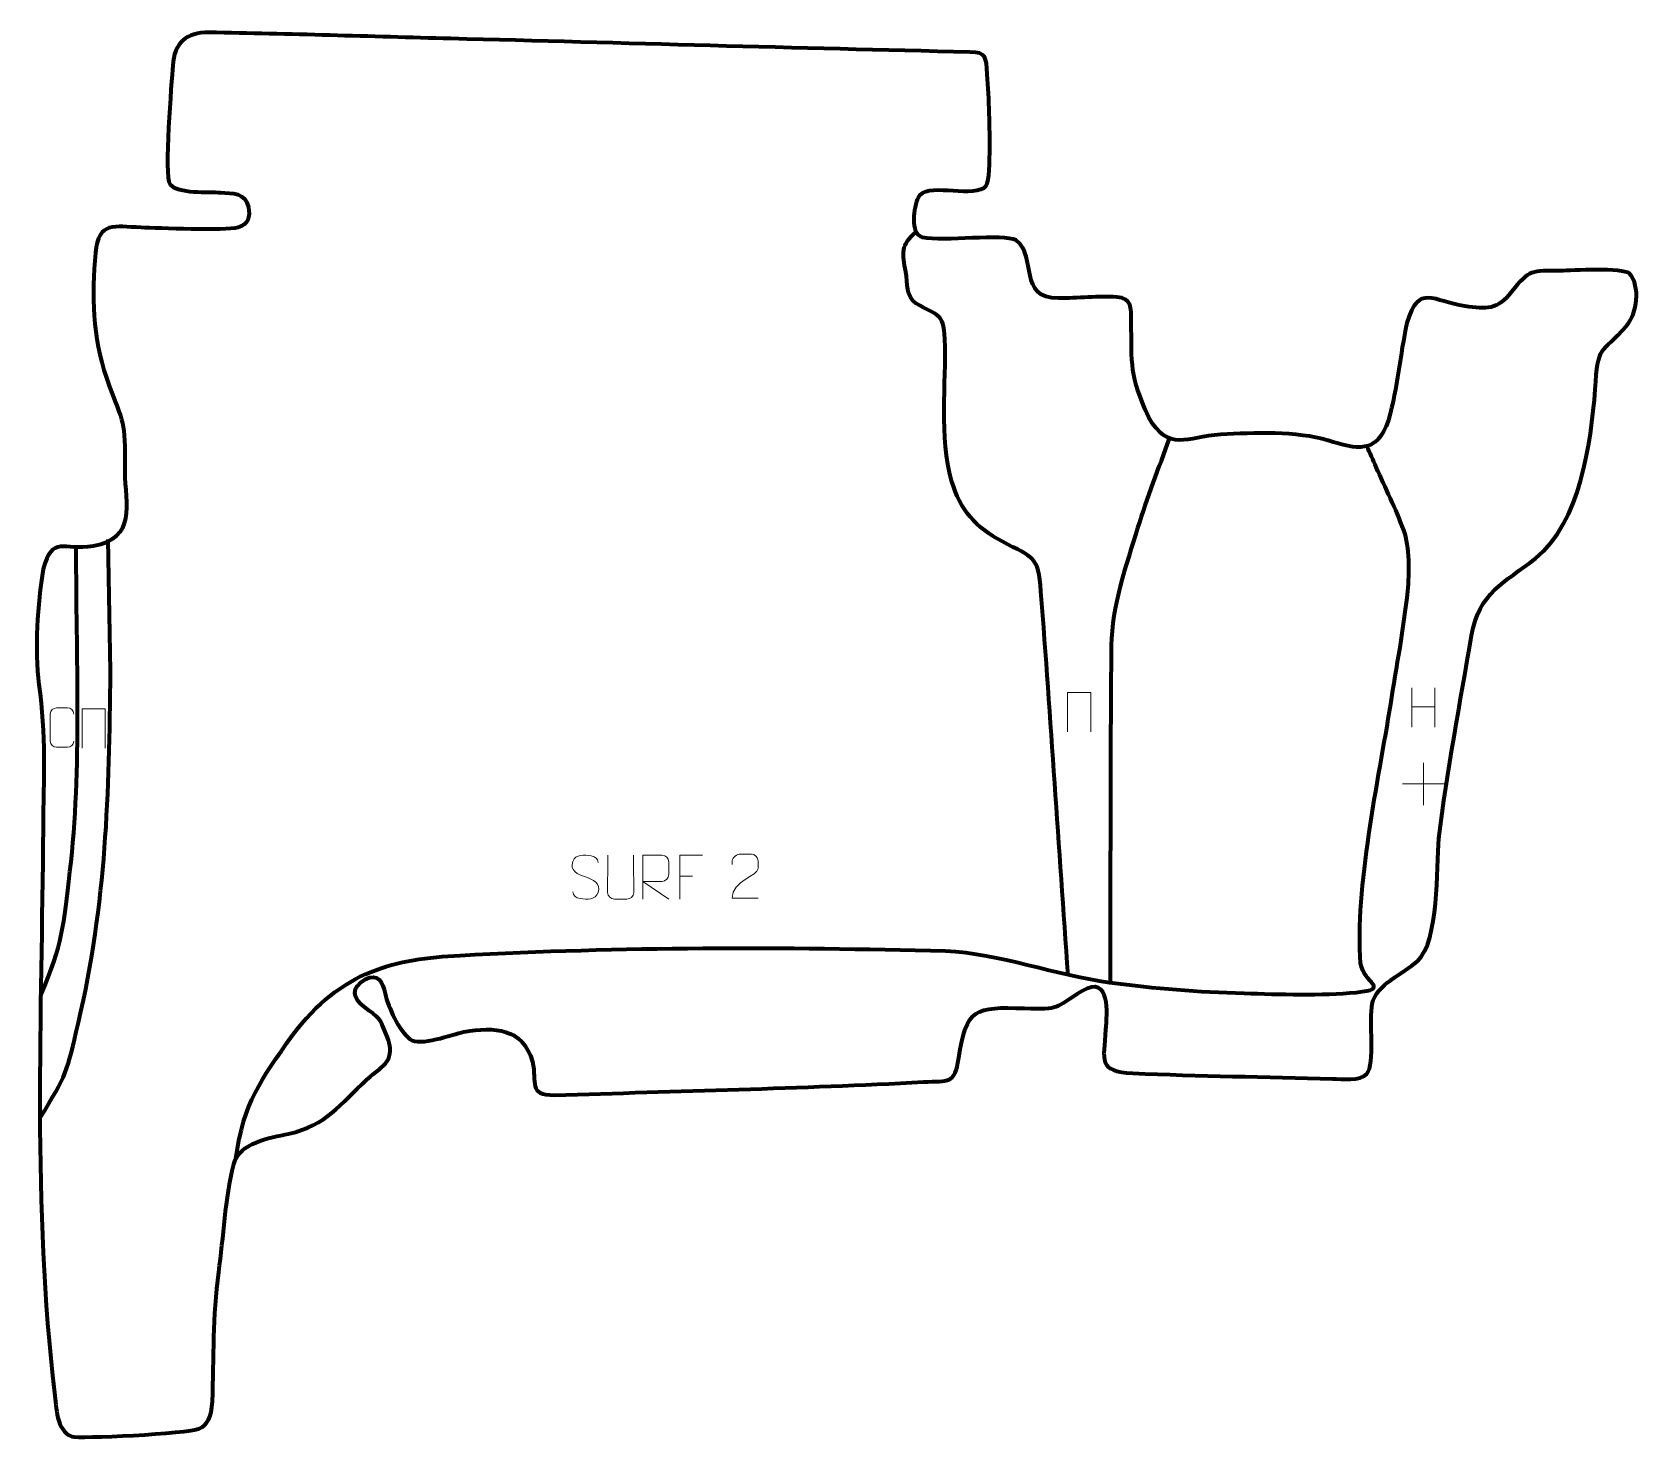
# Model space of a CAD drawing. Header units: millimetres. Extents: x 1053 to 1967, y 79 to 878.
import ezdxf

# ---------------------------------------------------------------- set-up
doc = ezdxf.new("R2010")
doc.units = ezdxf.units.MM
doc.header["$MEASUREMENT"] = 0
doc.layers.add('layer 2', color=7, linetype='Continuous')
doc.layers.add('layer 3', color=7, linetype='Continuous')

msp = doc.modelspace()

# ---------------------------------------------------------------- linework, layer by layer
at = {"layer": 'layer 2', "color": 142, "lineweight": 158}
for points, knots in [([(1641.4556, 342.2206), (1636.228, 414.8505), (1631.6601, 487.5711), (1626.0109, 560.1632), (1626.0109, 560.1632), (1624.4399, 580.9159), (1621.9283, 578.9675), (1604.122, 588.4718), (1604.122, 588.4718), (1589.0182, 596.5336), (1580.1722, 606.2291), (1575.3022, 623.0136), (1575.3022, 623.0136), (1568.1252, 647.7493), (1572.3451, 678.0166), (1571.4414, 703.6182), (1571.4414, 703.6182), (1570.8941, 719.1251), (1566.7854, 716.501), (1555.1703, 723.7744), (1555.1703, 723.7744), (1549.1815, 727.9663), (1550.5194, 734.8805), (1549.2456, 741.7639), (1549.2456, 741.7639), (1547.3449, 752.0349), (1546.1469, 757.1961), (1555.2198, 764.3723)], [0, 0, 0, 0, 0.125, 0.125, 0.125, 0.125, 0.25, 0.25, 0.25, 0.25, 0.375, 0.375, 0.375, 0.375, 0.5, 0.5, 0.5, 0.5, 0.625, 0.625, 0.625, 0.625, 0.75, 0.75, 0.75, 0.75, 1, 1, 1, 1]), ([(1168.6314, 237.7841), (1173.4515, 270.7807), (1182.3712, 281.6445), (1200.8608, 308.1301), (1200.8608, 308.1301), (1228.8073, 345.2802), (1259.3647, 351.4148), (1296.0919, 353.4413), (1296.0919, 353.4413), (1387.1237, 358.464), (1480.6124, 358.3257), (1571.75, 355.9535), (1571.75, 355.9535), (1602.6402, 354.6698), (1633.5932, 342.3537), (1664.9284, 338.1084), (1664.9284, 338.1084), (1691.2857, 334.5973), (1714.8876, 332.61), (1741.4793, 331.9221), (1741.4793, 331.9221), (1761.2834, 331.3546), (1785.7458, 330.4353), (1805.1298, 332.4146), (1805.1298, 332.4146), (1825.3558, 334.4799), (1809.143, 337.5065), (1807.634, 348.8814), (1807.634, 348.8814), (1804.2815, 391.241), (1817.8384, 452.8751), (1824.6962, 496.1039), (1824.6962, 496.1039), (1828.0317, 517.0636), (1832.2491, 539.4435), (1834.4184, 560.4272), (1834.4184, 560.4272), (1835.4605, 570.5077), (1835.6549, 585.5508), (1832.1009, 595.0455), (1832.1009, 595.0455), (1827.5855, 607.1086), (1821.7278, 618.9854), (1816.4718, 630.7697), (1816.4718, 630.7697), (1814.7129, 634.7572), (1812.9508, 638.7435), (1811.182, 642.7265)], [0, 0, 0, 0, 0.07692308, 0.07692308, 0.07692308, 0.07692308, 0.15384615, 0.15384615, 0.15384615, 0.15384615, 0.23076923, 0.23076923, 0.23076923, 0.23076923, 0.30769231, 0.30769231, 0.30769231, 0.30769231, 0.38461538, 0.38461538, 0.38461538, 0.38461538, 0.46153846, 0.46153846, 0.46153846, 0.46153846, 0.53846154, 0.53846154, 0.53846154, 0.53846154, 0.61538462, 0.61538462, 0.61538462, 0.61538462, 0.69230769, 0.69230769, 0.69230769, 0.69230769, 0.76923077, 0.76923077, 0.76923077, 0.76923077, 0.84615385, 0.84615385, 0.84615385, 0.84615385, 1, 1, 1, 1]), ([(1665.4957, 338.1596), (1665.7387, 401.9194), (1665.4543, 465.7267), (1666.1847, 529.478), (1666.1847, 529.478), (1666.4385, 551.6327), (1674.5429, 575.1283), (1681.1173, 596.267), (1681.1173, 596.267), (1686.4529, 613.4228), (1692.929, 630.2339), (1699.1185, 647.0956)], [0, 0, 0, 0, 0.25, 0.25, 0.25, 0.25, 0.5, 0.5, 0.5, 0.5, 1, 1, 1, 1]), ([(1057.3556, 260.8568), (1072.8316, 286.2731), (1072.4023, 285.8236), (1079.2347, 315.2311), (1079.2347, 315.2311), (1095.1853, 383.733), (1096.7676, 444.7514), (1097.4711, 514.8611), (1097.4711, 514.8611), (1097.4711, 514.8611), (1096.1478, 589.6061), (1096.1478, 589.6061)], [0, 0, 0, 0, 0.25, 0.25, 0.25, 0.25, 0.5, 0.5, 0.5, 0.5, 1, 1, 1, 1]), ([(1057.8203, 330.8467), (1070.5771, 360.2391), (1070.6392, 369.9204), (1074.4066, 401.0649), (1074.4066, 401.0649), (1081.4078, 458.9437), (1077.8054, 524.5133), (1078.0394, 583.8253), (1078.0394, 583.8253), (1078.0394, 583.8253), (1078.0453, 585.3215), (1078.0453, 585.3215)], [0, 0, 0, 0, 0.25, 0.25, 0.25, 0.25, 0.5, 0.5, 0.5, 0.5, 1, 1, 1, 1])]:
    msp.add_open_spline(points, degree=3, knots=knots, dxfattribs=at)
at = {"layer": 'layer 2', "color": 250, "lineweight": 9}
for points, knots in [([(1641.1686, 480.347), (1641.1686, 480.347), (1641.1686, 502.6973), (1641.1686, 502.6973), (1641.1686, 502.6973), (1641.1686, 502.6973), (1654.2869, 502.6973), (1654.2869, 502.6973), (1654.2869, 502.6973), (1654.2869, 502.6973), (1654.2869, 480.347), (1654.2869, 480.347)], [0, 0, 0, 0, 0.25, 0.25, 0.25, 0.25, 0.5, 0.5, 0.5, 0.5, 1, 1, 1, 1]), ([(1076.5331, 475.0868), (1076.4079, 473.0058), (1074.9057, 471.6806), (1072.982, 471.6709), (1072.982, 471.6709), (1070.8934, 471.6712), (1068.8048, 471.6712), (1066.7165, 471.6709), (1066.7165, 471.6709), (1064.9923, 471.5765), (1063.2259, 473.2644), (1063.2359, 475.0712), (1063.2359, 475.0712), (1063.2363, 480.2394), (1063.2363, 485.4071), (1063.2359, 490.5745), (1063.2359, 490.5745), (1063.2397, 492.4896), (1064.8042, 494.0295), (1066.7321, 494.0174), (1066.7321, 494.0174), (1068.8151, 494.0174), (1070.8986, 494.0174), (1072.982, 494.0174), (1072.982, 494.0174), (1074.7255, 494.0492), (1076.5092, 492.7133), (1076.5331, 490.5299)], [0, 0, 0, 0, 0.125, 0.125, 0.125, 0.125, 0.25, 0.25, 0.25, 0.25, 0.375, 0.375, 0.375, 0.375, 0.5, 0.5, 0.5, 0.5, 0.625, 0.625, 0.625, 0.625, 0.75, 0.75, 0.75, 0.75, 1, 1, 1, 1]), ([(1081.3647, 471.0935), (1081.3647, 471.0935), (1081.3647, 493.4438), (1081.3647, 493.4438), (1081.3647, 493.4438), (1081.3647, 493.4438), (1094.483, 493.4438), (1094.483, 493.4438), (1094.483, 493.4438), (1094.483, 493.4438), (1094.483, 471.0935), (1094.483, 471.0935)], [0, 0, 0, 0, 0.25, 0.25, 0.25, 0.25, 0.5, 0.5, 0.5, 0.5, 1, 1, 1, 1]), ([(1367.2809, 398.0403), (1363.0326, 399.5107), (1358.1245, 401.3065), (1360.1296, 406.8268), (1360.1296, 406.8268), (1361.6331, 410.9667), (1366.8467, 410.5782), (1370.4503, 409.9771), (1370.4503, 409.9771), (1373.3109, 409.4999), (1374.1756, 408.2867), (1374.4862, 406.2026)], [0, 0, 0, 0, 0.25, 0.25, 0.25, 0.25, 0.5, 0.5, 0.5, 0.5, 1, 1, 1, 1]), ([(1394.6026, 410.3474), (1394.6022, 404.8079), (1394.698, 394.6061), (1394.6984, 389.0657), (1394.6984, 389.0657), (1394.5586, 386.8262), (1392.8814, 385.4), (1390.7337, 385.3895), (1390.7337, 385.3895), (1388.4018, 385.3899), (1386.0699, 385.3899), (1383.7384, 385.3895), (1383.7384, 385.3895), (1381.8134, 385.288), (1379.8413, 387.1045), (1379.8525, 389.049), (1379.8525, 389.049), (1379.8528, 394.6109), (1379.9482, 404.7863), (1379.9478, 410.3474)], [0, 0, 0, 0, 0.16666667, 0.16666667, 0.16666667, 0.16666667, 0.33333333, 0.33333333, 0.33333333, 0.33333333, 0.5, 0.5, 0.5, 0.5, 0.66666667, 0.66666667, 0.66666667, 0.66666667, 1, 1, 1, 1]), ([(1399.9434, 385.3897), (1399.9434, 385.3897), (1399.9434, 410.3432), (1399.9434, 410.3432), (1399.9434, 410.3432), (1403.5382, 410.3432), (1407.1337, 410.3432), (1410.7289, 410.3432), (1410.7289, 410.3432), (1413.0542, 410.3055), (1414.6115, 408.8155), (1414.6074, 406.4491), (1414.6074, 406.4491), (1414.607, 404.4136), (1414.607, 401.3542), (1414.6074, 399.3182), (1414.6074, 399.3182), (1414.6009, 397.4427), (1412.7886, 395.5009), (1410.7791, 395.4818), (1410.7791, 395.4818), (1410.7791, 395.4818), (1399.9434, 395.4818), (1399.9434, 395.4818), (1399.9434, 395.4818), (1399.9434, 395.4818), (1414.5981, 385.3897), (1414.5981, 385.3897)], [0, 0, 0, 0, 0.125, 0.125, 0.125, 0.125, 0.25, 0.25, 0.25, 0.25, 0.375, 0.375, 0.375, 0.375, 0.5, 0.5, 0.5, 0.5, 0.625, 0.625, 0.625, 0.625, 0.75, 0.75, 0.75, 0.75, 1, 1, 1, 1]), ([(1433.7124, 410.3432), (1433.7124, 410.3432), (1420.8384, 410.3432), (1420.8384, 410.3432), (1420.8384, 410.3432), (1420.8384, 410.3432), (1420.8384, 385.3896), (1420.8384, 385.3896)], [0, 0, 0, 0, 0.33333333, 0.33333333, 0.33333333, 0.33333333, 1, 1, 1, 1]), ([(1465.3779, 385.9764), (1460.4635, 385.9767), (1455.5491, 385.9767), (1450.635, 385.9764), (1450.635, 385.9764), (1450.635, 395.9087), (1465.286, 398.5499), (1465.3779, 402.8602), (1465.3779, 402.8602), (1465.3776, 404.2843), (1465.3776, 405.708), (1465.3779, 407.1313), (1465.3779, 407.1313), (1465.361, 409.2084), (1463.2382, 410.9332), (1461.5672, 410.9505), (1461.5672, 410.9505), (1459.494, 410.9501), (1457.4211, 410.9501), (1455.3487, 410.9505), (1455.3487, 410.9505), (1453.5266, 410.967), (1450.7019, 409.1749), (1450.635, 407.0813), (1450.635, 407.0813), (1450.635, 407.0813), (1450.635, 405.0265), (1450.635, 405.0265)], [0, 0, 0, 0, 0.125, 0.125, 0.125, 0.125, 0.25, 0.25, 0.25, 0.25, 0.375, 0.375, 0.375, 0.375, 0.5, 0.5, 0.5, 0.5, 0.625, 0.625, 0.625, 0.625, 0.75, 0.75, 0.75, 0.75, 1, 1, 1, 1]), ([(1367.2809, 398.0402), (1371.2995, 396.3935), (1376.329, 394.5052), (1374.495, 389.1449), (1374.495, 389.1449), (1373.0352, 384.8785), (1368.1244, 385.1352), (1364.3983, 385.6899), (1364.3983, 385.6899), (1361.6483, 386.0997), (1360.4274, 387.3132), (1360.0494, 389.4254)], [0, 0, 0, 0, 0.25, 0.25, 0.25, 0.25, 0.5, 0.5, 0.5, 0.5, 1, 1, 1, 1])]:
    msp.add_open_spline(points, degree=3, knots=knots, dxfattribs=at)
for points in [[(1836.7526, 505.3503), (1836.7526, 505.3503), (1836.7526, 483.1576), (1836.7526, 483.1576)], [(1849.8683, 505.3503), (1849.8683, 505.3503), (1849.8683, 483), (1849.8683, 483)], [(1836.7701, 494.7079), (1836.7701, 494.7079), (1849.8683, 494.7079), (1849.8683, 494.7079)], [(1843.3104, 462.7724), (1843.3104, 462.7724), (1843.3104, 438.7945), (1843.3104, 438.7945)], [(1831.3215, 450.7834), (1831.3215, 450.7834), (1855.2994, 450.7834), (1855.2994, 450.7834)], [(1420.8384, 398.4635), (1420.8384, 398.4635), (1428.0065, 398.4635), (1428.0065, 398.4635)]]:
    msp.add_open_spline(points, degree=3, dxfattribs=at)
at = {"layer": 'layer 3', "color": 242, "lineweight": 158}
msp.add_open_spline([(1596.8954, 809.4854), (1596.7743, 800.2115), (1596.5641, 791.1359), (1593.8185, 789.4928), (1593.8185, 789.4928), (1584.6274, 783.9924), (1560.7215, 793.0014), (1556.3832, 783.9434), (1556.3832, 783.9434), (1553.9727, 778.9106), (1551.463, 763.2715), (1558.7873, 761.1586), (1558.7873, 761.1586), (1570.7912, 758.8834), (1604.51, 763.4363), (1611.9785, 759.6619), (1611.9785, 759.6619), (1624.1882, 750.2056), (1612.7306, 726.7327), (1636.0011, 726.6864), (1636.0011, 726.6864), (1646.4434, 726.7648), (1659.1018, 727.9661), (1669.1326, 727.4301), (1669.1326, 727.4301), (1677.7261, 726.4799), (1677.2836, 721.5304), (1677.3641, 713.8678), (1677.3641, 713.8678), (1677.4323, 688.9423), (1676.5799, 682.8514), (1687.0923, 659.3087), (1687.0923, 659.3087), (1698.7924, 638.7752), (1708.3832, 648.0871), (1728.23, 649.3152), (1728.23, 649.3152), (1746.8748, 650.3309), (1771.3052, 651.3064), (1789.1453, 645.8592), (1789.1453, 645.8592), (1805.297, 640.9275), (1816.8168, 637.77), (1823.3731, 657.4175), (1823.3731, 657.4175), (1828.8165, 676.524), (1829.8374, 693.9882), (1833.9293, 712.7557), (1833.9293, 712.7557), (1840.4879, 735.3135), (1848.8293, 724.8646), (1866.9136, 722.1737), (1866.9136, 722.1737), (1879.0893, 720.362), (1885.4385, 720.1109), (1893.3573, 730.3026), (1893.3573, 730.3026), (1903.5272, 743.2387), (1904.8492, 742.2231), (1921.0739, 742.3216), (1921.0739, 742.3216), (1927.8932, 742.4662), (1956.2547, 744.1379), (1960.3881, 740.7615), (1960.3881, 740.7615), (1966.8025, 733.1744), (1964.7251, 718.3797), (1958.6212, 711.1073), (1958.6212, 711.1073), (1944.1071, 694.369), (1942.1713, 700.6804), (1940.9462, 674.9606), (1940.9462, 674.9606), (1938.2903, 643.8864), (1932.6667, 599.7233), (1906.9562, 578.867), (1906.9562, 578.867), (1889.2904, 565.1689), (1874.748, 559.4364), (1870.6496, 535.2211), (1870.6496, 535.2211), (1864.1811, 497.0392), (1856.6896, 458.2142), (1852.1226, 419.8055), (1852.1226, 419.8055), (1850.6479, 402.6749), (1852.4032, 361.9092), (1839.8737, 350.0988), (1839.8737, 350.0988), (1831.8658, 342.9783), (1816.2953, 336.6455), (1814.2487, 326.0482), (1814.2487, 326.0482), (1812.3807, 316.3757), (1815.9087, 291.6449), (1811.1818, 286.1518), (1811.1818, 286.1518), (1807.4964, 281.869), (1796.9319, 283.2094), (1791.6877, 283.3621), (1791.6877, 283.3621), (1753.9067, 284.4599), (1715.8281, 284.7865), (1678.1365, 286.4845), (1678.1365, 286.4845), (1658.2223, 287.6762), (1661.5805, 293.4411), (1662.7774, 311.2792), (1662.7774, 311.2792), (1663.3873, 320.1608), (1665.494, 342.9204), (1649.7576, 333.4561), (1649.7576, 333.4561), (1633.0194, 323.3894), (1637.5068, 322.6787), (1616.7614, 323.3814), (1616.7614, 323.3814), (1588.4107, 324.2233), (1583.6547, 323.6277), (1579.3432, 295.1282), (1579.3432, 295.1282), (1577.0366, 279.8808), (1573.8267, 282.2661), (1559.2635, 281.5082), (1559.2635, 281.5082), (1489.2727, 277.8653), (1419.6452, 276.2824), (1349.6059, 274.0177), (1349.6059, 274.0177), (1334.4322, 274.3178), (1339.765, 280.7436), (1337.2722, 293.0343), (1337.2722, 293.0343), (1331.3218, 312.4757), (1315.7167, 312.8158), (1298.264, 310.027), (1298.264, 310.027), (1291.428, 308.575), (1273.1467, 301.4258), (1267.5749, 305.8445), (1267.5749, 305.8445), (1261.1436, 310.9448), (1255.3048, 323.7549), (1253.4293, 331.6756), (1253.4293, 331.6756), (1252.0736, 338.0734), (1249.7241, 343.8613), (1241.9841, 339.7751), (1241.9841, 339.7751), (1234.3897, 335.0682), (1234.5732, 329.4746), (1241.5477, 324.1624), (1241.5477, 324.1624), (1250.2286, 317.5504), (1250.0855, 318.611), (1254.4699, 307.7117), (1254.4699, 307.7117), (1259.7499, 293.4312), (1253.1616, 291.6787), (1243.1502, 282.8939), (1243.1502, 282.8939), (1227.6043, 268.4633), (1220.4505, 257.114), (1198.5165, 252.0487), (1198.5165, 252.0487), (1187.7458, 249.6605), (1170.7941, 247.3116), (1167.4862, 234.7632), (1167.4862, 234.7632), (1162.5868, 214.935), (1161.7343, 193.6934), (1158.9502, 173.4065), (1158.9502, 173.4065), (1155.6777, 147.9173), (1156.0902, 125.3303), (1155.4253, 99.9416), (1155.4253, 99.9416), (1154.7296, 90.6459), (1152.3032, 86.5436), (1148.0947, 84.6532), (1148.0947, 84.6532), (1141.3343, 81.6166), (1078.9488, 78.7859), (1075.4417, 80.1113), (1075.4417, 80.1113), (1066.4816, 83.4975), (1066.7849, 96.6215), (1065.6568, 104.8932), (1065.6568, 104.8932), (1052.9592, 209.956), (1058.3509, 319.7826), (1059.1453, 425.624), (1059.1453, 425.624), (1059.4537, 454.1244), (1060.8106, 478.7117), (1056.8044, 507.2861), (1056.8044, 507.2861), (1054.2539, 527.427), (1055.8612, 552.712), (1059.1933, 572.7585), (1059.1933, 572.7585), (1064.3858, 592.3881), (1070.9124, 583.114), (1087.6206, 585.7916), (1087.6206, 585.7916), (1112.4058, 590.4977), (1105.7458, 609.2758), (1105.5323, 628.4527), (1105.5323, 628.4527), (1105.7189, 660.0664), (1105.5322, 651.9083), (1095.1525, 681.5626), (1095.1525, 681.5626), (1087.1432, 704.9523), (1086.6227, 728.1279), (1088.9139, 752.545), (1088.9139, 752.545), (1090.6076, 770.5946), (1099.3599, 767.4327), (1114.8079, 766.8869), (1114.8079, 766.8869), (1124.595, 766.5411), (1162.8046, 764.917), (1169.8977, 766.8549), (1169.8977, 766.8549), (1175.7005, 768.4403), (1176.8847, 773.0188), (1175.8159, 778.5235), (1175.8159, 778.5235), (1174.2417, 786.6308), (1166.6165, 786.4489), (1159.9461, 786.8254), (1159.9461, 786.8254), (1153.1511, 787.2091), (1135.5803, 786.0138), (1131.2587, 791.4308), (1131.2587, 791.4308), (1127.5184, 796.1193), (1132.286, 850.1625), (1132.8094, 858.7586), (1132.8094, 858.7586), (1133.604, 871.8108), (1140.4448, 877.8726), (1153.3734, 877.6888), (1153.3734, 877.6888), (1199.0393, 876.9761), (1245.078, 875.3925), (1290.761, 874.2126), (1290.761, 874.2126), (1389.0192, 871.6747), (1487.3837, 868.7469), (1585.6365, 866.5468), (1585.6365, 866.5468), (1595.2478, 866.3316), (1594.785, 863.6707), (1595.5467, 853.9335), (1595.5467, 853.9335), (1596.653, 839.7911), (1597.0212, 823.7276), (1596.8954, 809.4854)], degree=3, knots=[0, 0, 0, 0, 0.01515152, 0.01515152, 0.01515152, 0.01515152, 0.03030303, 0.03030303, 0.03030303, 0.03030303, 0.04545455, 0.04545455, 0.04545455, 0.04545455, 0.06060606, 0.06060606, 0.06060606, 0.06060606, 0.07575758, 0.07575758, 0.07575758, 0.07575758, 0.09090909, 0.09090909, 0.09090909, 0.09090909, 0.10606061, 0.10606061, 0.10606061, 0.10606061, 0.12121212, 0.12121212, 0.12121212, 0.12121212, 0.13636364, 0.13636364, 0.13636364, 0.13636364, 0.15151515, 0.15151515, 0.15151515, 0.15151515, 0.16666667, 0.16666667, 0.16666667, 0.16666667, 0.18181818, 0.18181818, 0.18181818, 0.18181818, 0.1969697, 0.1969697, 0.1969697, 0.1969697, 0.21212121, 0.21212121, 0.21212121, 0.21212121, 0.22727273, 0.22727273, 0.22727273, 0.22727273, 0.24242424, 0.24242424, 0.24242424, 0.24242424, 0.25757576, 0.25757576, 0.25757576, 0.25757576, 0.27272727, 0.27272727, 0.27272727, 0.27272727, 0.28787879, 0.28787879, 0.28787879, 0.28787879, 0.3030303, 0.3030303, 0.3030303, 0.3030303, 0.31818182, 0.31818182, 0.31818182, 0.31818182, 0.33333333, 0.33333333, 0.33333333, 0.33333333, 0.34848485, 0.34848485, 0.34848485, 0.34848485, 0.36363636, 0.36363636, 0.36363636, 0.36363636, 0.37878788, 0.37878788, 0.37878788, 0.37878788, 0.39393939, 0.39393939, 0.39393939, 0.39393939, 0.40909091, 0.40909091, 0.40909091, 0.40909091, 0.42424242, 0.42424242, 0.42424242, 0.42424242, 0.43939394, 0.43939394, 0.43939394, 0.43939394, 0.45454545, 0.45454545, 0.45454545, 0.45454545, 0.46969697, 0.46969697, 0.46969697, 0.46969697, 0.48484848, 0.48484848, 0.48484848, 0.48484848, 0.5, 0.5, 0.5, 0.5, 0.51515152, 0.51515152, 0.51515152, 0.51515152, 0.53030303, 0.53030303, 0.53030303, 0.53030303, 0.54545455, 0.54545455, 0.54545455, 0.54545455, 0.56060606, 0.56060606, 0.56060606, 0.56060606, 0.57575758, 0.57575758, 0.57575758, 0.57575758, 0.59090909, 0.59090909, 0.59090909, 0.59090909, 0.60606061, 0.60606061, 0.60606061, 0.60606061, 0.62121212, 0.62121212, 0.62121212, 0.62121212, 0.63636364, 0.63636364, 0.63636364, 0.63636364, 0.65151515, 0.65151515, 0.65151515, 0.65151515, 0.66666667, 0.66666667, 0.66666667, 0.66666667, 0.68181818, 0.68181818, 0.68181818, 0.68181818, 0.6969697, 0.6969697, 0.6969697, 0.6969697, 0.71212121, 0.71212121, 0.71212121, 0.71212121, 0.72727273, 0.72727273, 0.72727273, 0.72727273, 0.74242424, 0.74242424, 0.74242424, 0.74242424, 0.75757576, 0.75757576, 0.75757576, 0.75757576, 0.77272727, 0.77272727, 0.77272727, 0.77272727, 0.78787879, 0.78787879, 0.78787879, 0.78787879, 0.8030303, 0.8030303, 0.8030303, 0.8030303, 0.81818182, 0.81818182, 0.81818182, 0.81818182, 0.83333333, 0.83333333, 0.83333333, 0.83333333, 0.84848485, 0.84848485, 0.84848485, 0.84848485, 0.86363636, 0.86363636, 0.86363636, 0.86363636, 0.87878788, 0.87878788, 0.87878788, 0.87878788, 0.89393939, 0.89393939, 0.89393939, 0.89393939, 0.90909091, 0.90909091, 0.90909091, 0.90909091, 0.92424242, 0.92424242, 0.92424242, 0.92424242, 0.93939394, 0.93939394, 0.93939394, 0.93939394, 0.95454545, 0.95454545, 0.95454545, 0.95454545, 0.96969697, 0.96969697, 0.96969697, 0.96969697, 1, 1, 1, 1], dxfattribs=at)

doc.saveas('drawing.dxf')
